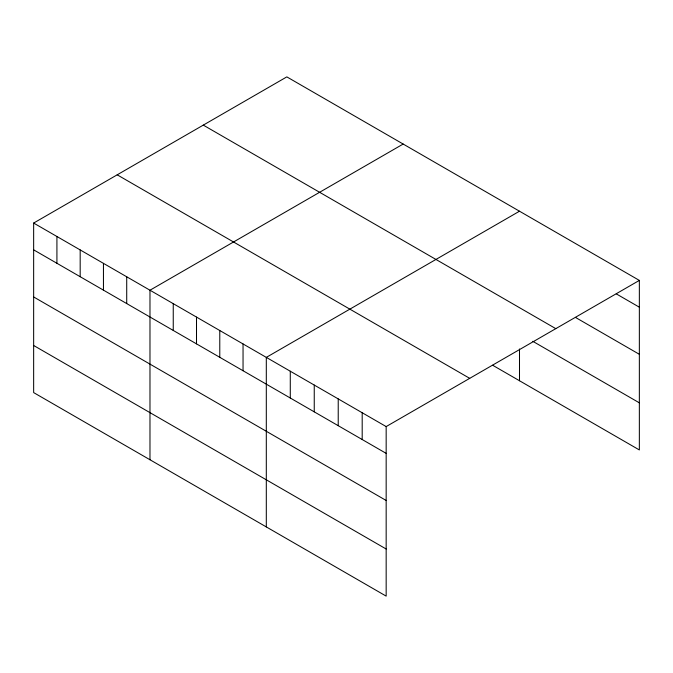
<?xml version="1.0" encoding="UTF-8"?>
<svg xmlns="http://www.w3.org/2000/svg" width="673" height="673" viewBox="0 0 673 673"><rect width="100%" height="100%" fill="white"/><g stroke="black" fill="none" stroke-linecap="round" stroke-linejoin="round"><path stroke-width="1.01" d="M33.65 223.057L386.167 426.581L386.167 596.118L33.65 392.595L33.65 223.057L286.833 76.882L639.35 280.405L639.35 449.943L492.653 365.246M403.169 144.047L149.978 290.223L149.978 459.752M519.497 211.213L266.306 357.388L266.306 526.917M386.167 426.581L639.35 280.405M616.266 293.865L639.35 307.191M575.423 317.395L639.35 354.301M203.288 125.119L555.797 328.643M532.814 341.32L639.35 402.833M117.203 174.82L469.712 378.344M33.65 249.843L386.167 453.366M33.65 296.953L386.167 500.476M33.65 345.485L386.167 549.008M519.497 348.993L519.497 380.741M362.192 412.742L362.192 439.528M338.225 398.904L338.225 425.689M314.249 385.065L314.249 411.851M290.282 371.227L290.282 398.012M243.046 343.953L243.046 370.739M219.777 330.519L219.777 357.304M196.508 317.092L196.508 343.869M173.247 303.658L173.247 330.443M126.717 276.788L126.717 303.573M103.449 263.362L103.449 290.147M80.18 249.927L80.18 276.712M56.919 236.492L56.919 263.278"/></g></svg>
